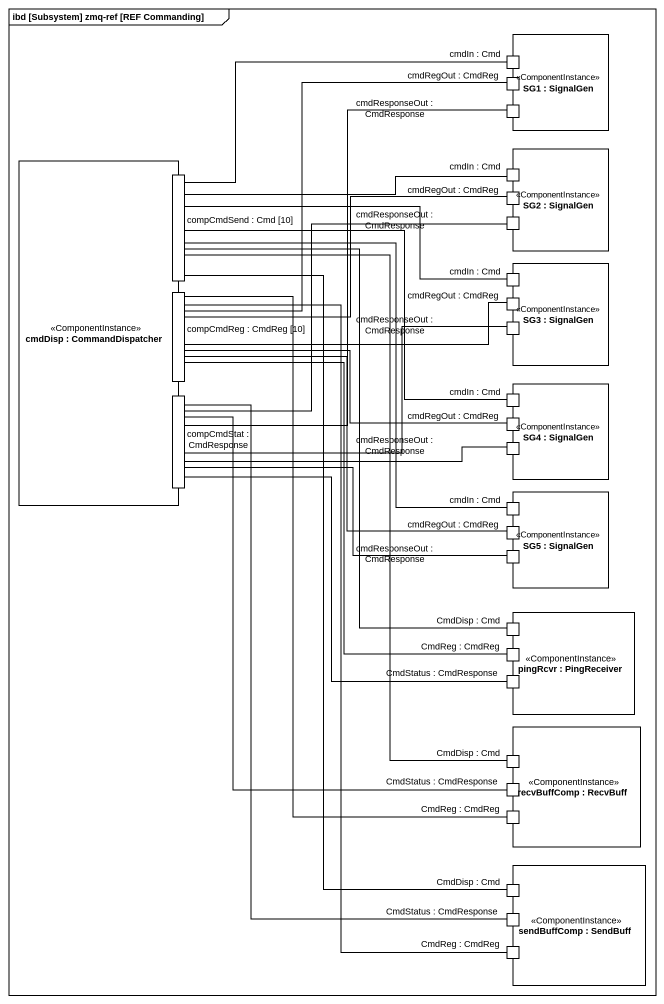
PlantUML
@startuml
mainframe ibd [Subsystem] zmq-ref [REF Commanding]
rectangle "SG1 : SignalGen" as SG1 <<ComponentInstance>> {
  port "cmdIn : Cmd" as cmdIn_Cmd
  port "cmdRegOut : CmdReg" as cmdRegOut_CmdReg
  port "cmdResponseOut : CmdResponse" as cmdResponseOut_CmdResponse
}
rectangle "SG2 : SignalGen" as SG2 <<ComponentInstance>> {
  port "cmdIn : Cmd" as cmdIn_Cmd_2
  port "cmdRegOut : CmdReg" as cmdRegOut_CmdReg_2
  port "cmdResponseOut : CmdResponse" as cmdResponseOut_CmdResponse_2
}
rectangle "cmdDisp : CommandDispatcher" as cmdDisp <<ComponentInstance>> {
  port "compCmdSend : Cmd [10]" as compCmdSend_Cmd_10
  port "compCmdReg : CmdReg [10]" as compCmdReg_CmdReg_10
  port "compCmdStat : CmdResponse" as compCmdStat_CmdResponse
}
rectangle "SG3 : SignalGen" as SG3 <<ComponentInstance>> {
  port "cmdIn : Cmd" as cmdIn_Cmd_3
  port "cmdRegOut : CmdReg" as cmdRegOut_CmdReg_3
  port "cmdResponseOut : CmdResponse" as cmdResponseOut_CmdResponse_3
}
rectangle "SG4 : SignalGen" as SG4 <<ComponentInstance>> {
  port "cmdIn : Cmd" as cmdIn_Cmd_4
  port "cmdRegOut : CmdReg" as cmdRegOut_CmdReg_4
  port "cmdResponseOut : CmdResponse" as cmdResponseOut_CmdResponse_4
}
rectangle "SG5 : SignalGen" as SG5 <<ComponentInstance>> {
  port "cmdIn : Cmd" as cmdIn_Cmd_5
  port "cmdRegOut : CmdReg" as cmdRegOut_CmdReg_5
  port "cmdResponseOut : CmdResponse" as cmdResponseOut_CmdResponse_5
}
rectangle "pingRcvr : PingReceiver" as pingRcvr <<ComponentInstance>> {
  port "CmdDisp : Cmd" as CmdDisp_Cmd
  port "CmdReg : CmdReg" as CmdReg_CmdReg
  port "CmdStatus : CmdResponse" as CmdStatus_CmdResponse
}
rectangle "recvBuffComp : RecvBuff" as recvBuffComp <<ComponentInstance>> {
  port "CmdDisp : Cmd" as CmdDisp_Cmd_2
  port "CmdStatus : CmdResponse" as CmdStatus_CmdResponse_2
  port "CmdReg : CmdReg" as CmdReg_CmdReg_2
}
rectangle "sendBuffComp : SendBuff" as sendBuffComp <<ComponentInstance>> {
  port "CmdDisp : Cmd" as CmdDisp_Cmd_3
  port "CmdStatus : CmdResponse" as CmdStatus_CmdResponse_3
  port "CmdReg : CmdReg" as CmdReg_CmdReg_3
}
cmdRegOut_CmdReg -- compCmdReg_CmdReg_10
cmdResponseOut_CmdResponse -- compCmdStat_CmdResponse
compCmdSend_Cmd_10 -right- cmdIn_Cmd
compCmdSend_Cmd_10 -right- cmdIn_Cmd_2
compCmdSend_Cmd_10 -right- cmdIn_Cmd_3
compCmdSend_Cmd_10 -right- cmdIn_Cmd_4
compCmdSend_Cmd_10 -- cmdIn_Cmd_5
compCmdSend_Cmd_10 -- CmdDisp_Cmd
compCmdSend_Cmd_10 -- CmdDisp_Cmd_2
compCmdSend_Cmd_10 -- CmdDisp_Cmd_3
cmdRegOut_CmdReg_2 -left- compCmdReg_CmdReg_10
cmdResponseOut_CmdResponse_2 -- compCmdStat_CmdResponse
cmdRegOut_CmdReg_3 -left- compCmdReg_CmdReg_10
cmdResponseOut_CmdResponse_3 -left- compCmdStat_CmdResponse
cmdRegOut_CmdReg_4 -left- compCmdReg_CmdReg_10
cmdResponseOut_CmdResponse_4 -left- compCmdStat_CmdResponse
cmdRegOut_CmdReg_5 -left- compCmdReg_CmdReg_10
cmdResponseOut_CmdResponse_5 -left- compCmdStat_CmdResponse
CmdReg_CmdReg -up- compCmdReg_CmdReg_10
CmdStatus_CmdResponse -up- compCmdStat_CmdResponse
CmdStatus_CmdResponse_2 -up- compCmdStat_CmdResponse
CmdReg_CmdReg_2 -up- compCmdReg_CmdReg_10
CmdStatus_CmdResponse_3 -up- compCmdStat_CmdResponse
CmdReg_CmdReg_3 -up- compCmdReg_CmdReg_10
@enduml
